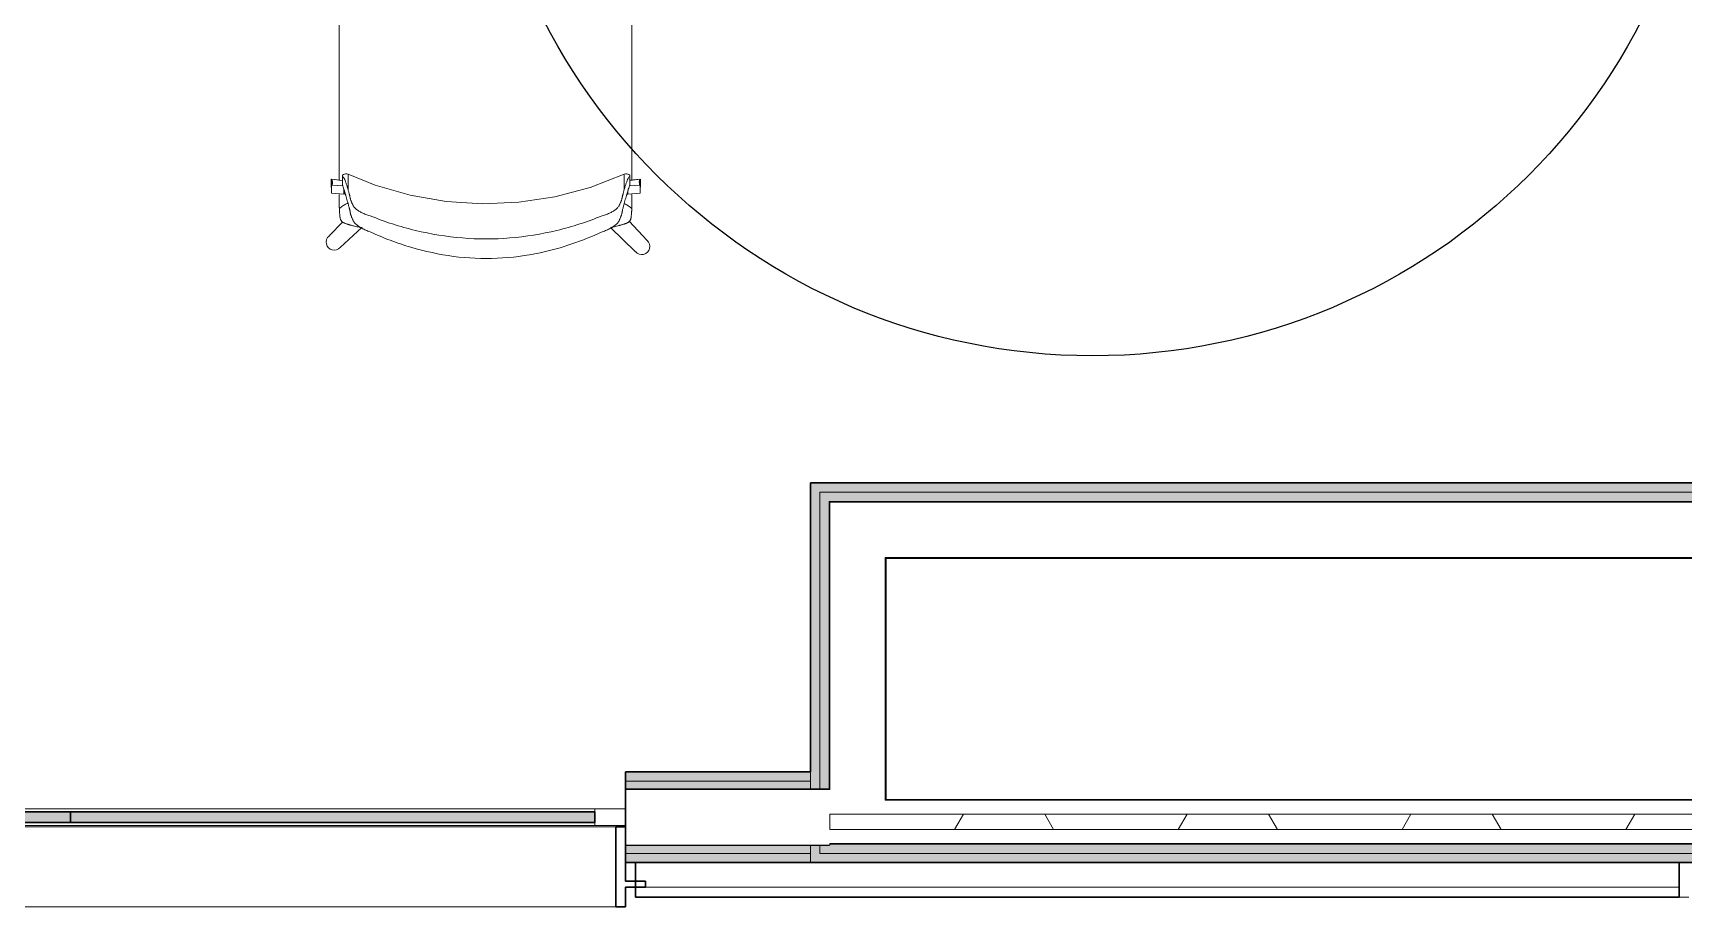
# Model space of a CAD drawing. Header units: millimetres. Extents: x 155920 to 295199, y -4084 to 97293.
# Drawn here: x 164447 to 167124, y 15039 to 16456 of the extents above; entities that cross this region are included whole.
import ezdxf

# ---------------------------------------------------------------- set-up
doc = ezdxf.new("R2010")
doc.units = ezdxf.units.MM
doc.header["$MEASUREMENT"] = 0
for name, color, linetype, lineweight in [('A-GLAZ-CURT', 7, 'CONTINUOUS', 9), ('A-GLAZ-CWMG', 7, 'CONTINUOUS', 9), ('A-WALL', 7, 'CONTINUOUS', 9), ('A-WALL-PATT', 7, 'CONTINUOUS', 25), ('I-FURN', 8, 'CONTINUOUS', 9), ('I-WALL', 7, 'CONTINUOUS', 9)]:
    doc.layers.add(name, color=color, linetype=linetype, lineweight=lineweight)
doc.layers.add('Social Distancing', color=7, linetype='CONTINUOUS')

msp = doc.modelspace()

# ---------------------------------------------------------------- hatches: boundary and pattern name
at = {"layer": 'A-GLAZ-CURT'}
for points in [[(164508.1, 15175.3), (164508.1, 15192.8), (163658.1, 15192.8), (163658.1, 15175.3), (163864.4, 15175.3)], [(165358.1, 15175.3), (165358.1, 15192.8), (164508.1, 15192.8), (164508.1, 15175.3), (164714.4, 15175.3)]]:
    msp.add_hatch(color=256, dxfattribs=at).paths.add_polyline_path(points, flags=0)
at = {"layer": 'A-WALL-PATT', "lineweight": 5}
for points in [[(170238.1, 15711.1), (170253.1, 15711.1), (170253.1, 15726.1), (165708.1, 15726.1), (165708.1, 15711.1), (169898.4, 15711.1)], [(170223.1, 15696.1), (170238.1, 15696.1), (170238.1, 15711.1), (165723.1, 15711.1), (165723.1, 15696.1), (169898.4, 15696.1)], [(165738.1, 15230), (165738.1, 15696.1), (165723.1, 15696.1), (165723.1, 15230)], [(170222.1, 15125.5), (170238.1, 15125.5), (170238.1, 15138), (170222.1, 15139), (170222.1, 15140.5), (165739.1, 15140.5), (165738.1, 15138), (165723.1, 15138), (165723.1, 15125.5), (170197.4, 15125.5)]]:
    msp.add_hatch(color=256, dxfattribs=at).paths.add_polyline_path(points, flags=0)
at = {"layer": 'A-WALL-PATT', "lineweight": 9}
h = msp.add_hatch(color=256, dxfattribs=at)
h.paths.add_polyline_path([(165712.3, 15125.5), (165723.1, 15125.5), (165723.1, 15138), (165708.1, 15138), (165708.1, 15125.5)], flags=0)
h.paths.add_polyline_path([(165723.1, 15230), (165723.1, 15711.1), (165708.1, 15711.1), (165708.1, 15230), (165712.3, 15230)], flags=0)
at = {"layer": 'A-WALL-PATT', "lineweight": 5}
h = msp.add_hatch(color=256, dxfattribs=at)
h.paths.add_polyline_path([(165708.1, 15230), (165708.1, 15242.5), (165408.1, 15242.5), (165408.1, 15230)], flags=0)
h.paths.add_polyline_path([(163320.2, 15230), (163608.1, 15230), (163608.1, 15242.5), (163232.3, 15242.5), (163232.3, 15230), (163247.3, 15230)], flags=0)
h = msp.add_hatch(color=256, dxfattribs=at)
h.paths.add_polyline_path([(165708.1, 15242.5), (165708.1, 15257.5), (165408.1, 15257.5), (165408.1, 15242.5)], flags=0)
h.paths.add_polyline_path([(163247.3, 15242.5), (163608.1, 15242.5), (163608.1, 15257.5), (163247.3, 15257.5)], flags=0)
h = msp.add_hatch(color=256, dxfattribs=at)
h.paths.add_polyline_path([(165708.1, 15125.5), (165708.1, 15138), (165408.1, 15138), (165408.1, 15125.5)], flags=0)
h.paths.add_polyline_path([(163608.1, 15125.5), (163608.1, 15138), (163127.8, 15138), (163127.8, 15125.5), (163320.2, 15125.5)], flags=0)
at = {"layer": 'A-WALL-PATT', "lineweight": 9}
h = msp.add_hatch(color=256, dxfattribs=at)
h.paths.add_polyline_path([(165708.1, 15110.5), (165708.1, 15125.5), (165408.1, 15125.5), (165408.1, 15110.5)], flags=0)
h.paths.add_polyline_path([(163320.2, 15110.5), (163608.1, 15110.5), (163608.1, 15125.5), (163115.3, 15125.5), (163115.3, 15110.5), (163247.3, 15110.5)], flags=0)
msp.add_hatch(color=256, dxfattribs=at).paths.add_polyline_path([(166310.3, 15110.5), (170253.1, 15110.5), (170253.1, 15125.5), (165708.1, 15125.5), (165708.1, 15110.5), (166011.3, 15110.5)], flags=0)

# ---------------------------------------------------------------- linework, layer by layer
at = {"layer": 'A-GLAZ-CURT', "lineweight": 30}
for p, q in [((164508.1, 15192.8), (163658.1, 15192.8)), ((164508.1, 15175.3), (164508.1, 15192.8)), ((165358.1, 15192.8), (164508.1, 15192.8)), ((164508.1, 15192.8), (164508.1, 15175.3)), ((165358.1, 15175.3), (165358.1, 15192.8)), ((163658.1, 15175.3), (164508.1, 15175.3)), ((164508.1, 15175.3), (165358.1, 15175.3))]:
    msp.add_line(p, q, dxfattribs=at)
at = {"layer": 'A-GLAZ-CWMG'}
for p, q in [((164508.1, 15197.5), (163658.1, 15197.5)), ((165358.1, 15197.5), (164508.1, 15197.5)), ((164508.1, 15170.5), (163658.1, 15170.5)), ((165358.1, 15170.5), (164508.1, 15170.5))]:
    msp.add_line(p, q, dxfattribs=at)
at = {"layer": 'A-GLAZ-CWMG', "lineweight": 20, "extrusion": (0, 0, -1)}
for p, q in [((165408.1, 15197.5), (165358.1, 15197.5)), ((165358.1, 15197.5), (165358.1, 15170.5)), ((165408.1, 15170.5), (165408.1, 15197.5)), ((165358.1, 15170.5), (165408.1, 15170.5))]:
    msp.add_line(p, q, dxfattribs=at)
at = {"layer": 'A-WALL'}
for p, q in [((170238.1, 15711.1), (165723.1, 15711.1)), ((165723.1, 15696.1), (165723.1, 15711.1)), ((165723.1, 15604.1), (165723.1, 15696.1)), ((170223.1, 15696.1), (165738.1, 15696.1)), ((165738.1, 15695.1), (165738.1, 15696.1)), ((165738.1, 15604.1), (165738.1, 15695.1)), ((170222.1, 15695.1), (165739.1, 15695.1)), ((165739.1, 15605.1), (165739.1, 15695.1)), ((165723.1, 15230), (165723.1, 15604.1)), ((165738.1, 15230), (165738.1, 15604.1)), ((165739.1, 15604.1), (165739.1, 15605.1)), ((165739.1, 15229), (165739.1, 15604.1)), ((170132.1, 15605.1), (165829.1, 15605.1)), ((165829.1, 15604.1), (165829.1, 15605.1)), ((165829.1, 15212.5), (165829.1, 15604.1)), ((165708.1, 15242.5), (165408.1, 15242.5)), ((165708.1, 15242.5), (165708.1, 15257.5)), ((165708.1, 15230), (165708.1, 15242.5)), ((165708.1, 15230), (165408.1, 15230)), ((165708.1, 15229), (165408.1, 15229)), ((165723.1, 15230), (165708.1, 15230)), ((165738.1, 15229), (165708.1, 15229)), ((165738.1, 15230), (165723.1, 15230)), ((165739.1, 15229), (165738.1, 15229)), ((165829.1, 15211.5), (165829.1, 15212.5)), ((165830.1, 15211.5), (165829.1, 15211.5)), ((165830.1, 15211.5), (165829.1, 15211.5)), ((165830.1, 15211.5), (165830.1, 15212.5)), ((170131.1, 15211.5), (165830.1, 15211.5)), ((170222.1, 15189), (165739.1, 15189)), ((165739.1, 15189), (165739.1, 15164)), ((163624.1, 15168.5), (165392.1, 15168.5)), ((170222.1, 15164), (165739.1, 15164)), ((165708.1, 15139), (165408.1, 15139)), ((165708.1, 15138), (165408.1, 15138)), ((165738.1, 15139), (165708.1, 15139)), ((165723.1, 15138), (165708.1, 15138)), ((165708.1, 15125.5), (165708.1, 15138)), ((165723.1, 15125.5), (165723.1, 15138)), ((165738.1, 15138), (165723.1, 15138)), ((165739.1, 15139), (165738.1, 15139)), ((165738.1, 15139), (165738.1, 15138)), ((170222.1, 15141.5), (165739.1, 15141.5)), ((165739.1, 15141.5), (165739.1, 15140.5)), ((170222.1, 15140.5), (165739.1, 15140.5)), ((165739.1, 15140.5), (165739.1, 15139)), ((165708.1, 15125.5), (165408.1, 15125.5)), ((165708.1, 15125.5), (165708.1, 15110.5)), ((165708.1, 15110.5), (165708.1, 15125.5)), ((165738.1, 15125.5), (165723.1, 15125.5)), ((165739.1, 15125.5), (165738.1, 15125.5)), ((170222.1, 15125.5), (165739.1, 15125.5)), ((167116.3, 15070.5), (165424.1, 15070.5)), ((163624.1, 15038.5), (165392.1, 15038.5))]:
    msp.add_line(p, q, dxfattribs=at)
at = {"layer": 'A-WALL', "lineweight": 30}
for p, q in [((165408.1, 15168.5), (165392.1, 15168.5)), ((165392.1, 15168.5), (165392.1, 15038.5)), ((165408.1, 15080.5), (165408.1, 15168.5)), ((165440.1, 15080.5), (165408.1, 15080.5)), ((165440.1, 15070.5), (165440.1, 15080.5)), ((165408.1, 15038.5), (165408.1, 15070.5)), ((165408.1, 15070.5), (165440.1, 15070.5)), ((165392.1, 15038.5), (165408.1, 15038.5))]:
    msp.add_line(p, q, dxfattribs=at)
at = {"layer": 'A-WALL-PATT', "linetype": 'Continuous', "lineweight": 9}
for p, q in [((165941.4, 15164), (165955.8, 15189)), ((166102.1, 15164), (166087.7, 15189)), ((166304.3, 15164), (166318.7, 15189)), ((166465, 15164), (166450.6, 15189)), ((166667.2, 15164), (166681.6, 15189)), ((166827.9, 15164), (166813.5, 15189)), ((167030.1, 15164), (167044.5, 15189)), ((165739.2, 15164), (165739.1, 15164.3))]:
    msp.add_line(p, q, dxfattribs=at)
at = {"layer": 'I-FURN'}
for p, q in [((164949, 16225.1), (164950.5, 16226.2)), ((164950.5, 16226.2), (164952.2, 16227)), ((164952.2, 16227), (164953.7, 16227.3)), ((164953.7, 16227.3), (164956, 16227.3)), ((164956, 16227.3), (164958.1, 16226.7)), ((165002, 16209.2), (164958.1, 16226.7)), ((165405.8, 16226.7), (165350.7, 16205.4)), ((165407.9, 16227.3), (165405.8, 16226.7)), ((165410.2, 16227.3), (165407.9, 16227.3)), ((165411.7, 16227), (165410.2, 16227.3)), ((165413.4, 16226.2), (165411.7, 16227)), ((165415, 16225.1), (165413.4, 16226.2)), ((164949, 16216.7), (164930.8, 16218.9)), ((164930.8, 16218.9), (164930.8, 16205.5)), ((164931.2, 16209.1), (164949.5, 16207.9)), ((164931.2, 16195.8), (164931.2, 16209.1)), ((164949, 16216.8), (164931.8, 16218.9)), ((164932.1, 16209.2), (164949.5, 16208)), ((164949, 16223.1), (164949, 16209.4)), ((164951.1, 16203.3), (164951.1, 16194.5)), ((164952, 16200.4), (164952, 16194.5)), ((165058.8, 16192.8), (165002, 16209.2)), ((165350.7, 16205.4), (165293.6, 16190.2)), ((165410.9, 16194.5), (165410.9, 16197.5)), ((165411.9, 16194.5), (165411.9, 16200.4)), ((165414.4, 16208), (165431.8, 16209.2)), ((165415, 16223.1), (165415, 16209.4)), ((165432.1, 16218.9), (165415, 16216.8)), ((165431.2, 16218.9), (165415, 16216.9)), ((165431.8, 16209.2), (165431.8, 16195.8)), ((165432.1, 16205.6), (165432.1, 16218.9)), ((164951.1, 16194.5), (164931.2, 16195.8)), ((165117.1, 16182.6), (165058.8, 16192.8)), ((165176.1, 16178.8), (165117.1, 16182.6)), ((165235.1, 16181.3), (165176.1, 16178.8)), ((165293.6, 16190.2), (165235.1, 16181.3)), ((165431.8, 16195.8), (165411.9, 16194.5)), ((164949.3, 16149.3), (164927.2, 16126.6)), ((165443.1, 16119.4), (165414.1, 16150.9)), ((164945.4, 16107.8), (164980.5, 16140.1)), ((165383.7, 16140.6), (165424.4, 16101.1))]:
    msp.add_line(p, q, dxfattribs=at)
for centre, start, end in [((164935.7, 16116.6), 130.3941, 318.0104), ((165434.4, 16109.6), 220.4176, 48.0338)]:
    msp.add_arc(centre, 13.1, start, end, dxfattribs=at)
for centre, start_param, end_param in [((164914.3, 16213.5), 2.884586, 3.464082), ((164914.3, 16200.1), 3.380441, 3.464082), ((164915.3, 16213.5), 2.884586, 3.464082), ((165447.7, 16213.5), 5.960696, 6.540192), ((165448.6, 16213.5), 5.960696, 6.540192), ((165448.6, 16200.2), 5.960696, 6.044337)]:
    msp.add_ellipse(centre, major_axis=(-17.4, 0), ratio=0.978487, start_param=start_param, end_param=end_param, dxfattribs=at)
for points, knots in [([(164943.7, 16216.6), (164943.7, 16217.1), (164943.7, 16222.6), (164943.7, 16233.4), (164943.7, 16248.8), (164943.7, 16263.9), (164943.7, 16276.4), (164943.7, 16286.4), (164943.7, 16294.1), (164943.7, 16301.8), (164943.7, 16311.9), (164943.7, 16324.3), (164943.7, 16336.8), (164943.7, 16346.8), (164943.7, 16354.3), (164943.7, 16361.9), (164943.7, 16371.9), (164943.7, 16384.2), (164943.7, 16396.6), (164943.7, 16406.6), (164943.7, 16414.2), (164943.7, 16421.9), (164943.7, 16432), (164943.7, 16444.5), (164943.7, 16459.7), (164943.7, 16475), (164943.7, 16485.3), (164943.7, 16490.5), (164943.7, 16490.6)], [-0.896036, -0.896036, -0.896036, -0.896036, -0.8928571, -0.8571429, -0.8214286, -0.7857143, -0.75, -0.7321429, -0.7142857, -0.6964286, -0.6785714, -0.6428571, -0.6071429, -0.5892857, -0.5714286, -0.5535714, -0.5357143, -0.5, -0.4642857, -0.4464286, -0.4285714, -0.4107143, -0.3928571, -0.3571429, -0.3214286, -0.2857143, -0.25, -0.2489174, -0.2489174, -0.2489174, -0.2489174]), ([(165418.3, 16490.6), (165418.3, 16490.4), (165418.3, 16487.7), (165418.3, 16482.5), (165418.3, 16474.9), (165418.3, 16467.2), (165418.3, 16457.2), (165418.3, 16444.7), (165418.3, 16432.2), (165418.3, 16422.2), (165418.3, 16414.6), (165418.3, 16406.9), (165418.3, 16396.8), (165418.3, 16384.3), (165418.3, 16369.4), (165418.3, 16354.2), (165418.3, 16339.1), (165418.3, 16324.2), (165418.3, 16311.7), (165418.3, 16301.7), (165418.3, 16294.1), (165418.3, 16286.5), (165418.3, 16276.6), (165418.3, 16264.4), (165418.3, 16252), (165418.3, 16241.9), (165418.3, 16234.2), (165418.3, 16226.3), (165418.3, 16220.5), (165418.3, 16217.2), (165418.3, 16216.5)], [-0.7515277, -0.7515277, -0.7515277, -0.7515277, -0.75, -0.7321429, -0.7142857, -0.6964286, -0.6785714, -0.6428571, -0.6071429, -0.5892857, -0.5714286, -0.5535714, -0.5357143, -0.5, -0.4642857, -0.4285714, -0.3928571, -0.3571429, -0.3214286, -0.3035714, -0.2857143, -0.2678571, -0.25, -0.2142857, -0.1785714, -0.1607143, -0.1428571, -0.125, -0.1071429, -0.1022726, -0.1022726, -0.1022726, -0.1022726]), ([(164949, 16223.4), (164949, 16223.8), (164949, 16224.6), (164949, 16225.2), (164949, 16225.1), (164949, 16224.4), (164949, 16223.6), (164949, 16223.1)], [0.4162183, 0.4162183, 0.4162183, 0.4162183, 0.5, 0.625, 0.75, 0.875, 1, 1, 1, 1]), ([(164958.1, 16201.8), (164958.1, 16204.8), (164958.1, 16210.1), (164958.1, 16216.5), (164958.1, 16221.3), (164958.1, 16223.9), (164958.1, 16225.3), (164958.1, 16225.8), (164958.1, 16226)], [0, 0, 0, 0, 0.1111111, 0.2222222, 0.3333333, 0.4444444, 0.5, 0.5555556, 0.5555556, 0.5555556, 0.5555556]), ([(165405.8, 16226), (165405.8, 16225.8), (165405.8, 16225.1), (165405.8, 16223.1), (165405.8, 16219.2), (165405.8, 16212), (165405.8, 16205.5), (165405.8, 16201.8)], [0.4444444, 0.4444444, 0.4444444, 0.4444444, 0.5138889, 0.5833333, 0.7222222, 0.8611111, 1, 1, 1, 1]), ([(165415, 16223.1), (165415, 16223.6), (165415, 16224.4), (165415, 16225.1), (165415, 16225.2), (165415, 16224.6), (165415, 16223.8), (165415, 16223.4)], [0, 0, 0, 0, 0.125, 0.25, 0.375, 0.5, 0.5828112, 0.5828112, 0.5828112, 0.5828112]), ([(164993.8, 16133.3), (164991.3, 16134.2), (164986.6, 16136.1), (164981.5, 16138.5), (164977.9, 16140.6), (164975.4, 16142.2), (164973.5, 16143.5), (164972.3, 16144.5), (164971.6, 16145), (164971.2, 16145.4), (164970.7, 16145.8), (164970.1, 16146.4), (164969.2, 16147.4), (164968, 16148.8), (164966.9, 16150.5), (164966, 16152.3), (164965.2, 16153.9), (164964.5, 16155.6), (164964, 16156.9), (164963.6, 16157.8), (164963.4, 16158.3), (164963.3, 16158.7), (164963.1, 16159.1), (164962.9, 16159.6), (164962.6, 16160.4), (164962.2, 16161.6), (164961.9, 16163), (164961.5, 16164.7), (164961.3, 16166.4), (164961, 16168.1), (164960.7, 16169.4), (164960.3, 16170.7), (164959.9, 16172.4), (164959.1, 16175.3), (164958, 16179.3), (164956.8, 16183.8), (164955.7, 16188.1), (164954.6, 16192.1), (164953.5, 16195.9), (164952.4, 16199.3), (164951.7, 16201.4), (164951.4, 16202.3)], [0, 0, 0, 0, 0.035714, 0.071429, 0.089286, 0.107143, 0.125, 0.133929, 0.138393, 0.142857, 0.147321, 0.151786, 0.160714, 0.178571, 0.196429, 0.214286, 0.232143, 0.25, 0.267857, 0.276786, 0.28125, 0.285714, 0.290179, 0.294643, 0.303571, 0.321429, 0.339286, 0.357143, 0.392857, 0.410714, 0.428571, 0.446429, 0.464286, 0.5, 0.571429, 0.642857, 0.714286, 0.785714, 0.857143, 0.928571, 1, 1, 1, 1]), ([(164958.1, 16201.8), (164958.5, 16200.2), (164959.2, 16197.8), (164959.9, 16195), (164960.4, 16193.4), (164960.7, 16192.2), (164961, 16191.1), (164961.2, 16189.6), (164961.5, 16188.1), (164961.8, 16186.7), (164962.1, 16185.5), (164962.4, 16184.5), (164962.8, 16183.7), (164963, 16183.2), (164963.1, 16182.9), (164963.3, 16182.5), (164963.5, 16182.1), (164963.9, 16181.2), (164964.4, 16179.9), (164965.1, 16178.3), (164966, 16176.6), (164966.9, 16174.9), (164968.1, 16173.2), (164969.3, 16171.8), (164970.3, 16170.8), (164970.9, 16170.3), (164971.3, 16169.9), (164971.8, 16169.5), (164972.5, 16169), (164973.7, 16168.2), (164975.6, 16166.9), (164978, 16165.5), (164981.6, 16163.7), (164986.7, 16161.6), (164991.3, 16160.1), (164993.8, 16159.4)], [0, 0, 0, 0, 0.125, 0.1875, 0.21875, 0.25, 0.28125, 0.3125, 0.375, 0.40625, 0.4375, 0.46875, 0.484375, 0.492188, 0.5, 0.507812, 0.515625, 0.53125, 0.5625, 0.59375, 0.625, 0.65625, 0.6875, 0.71875, 0.734375, 0.742188, 0.75, 0.757812, 0.765625, 0.78125, 0.8125, 0.84375, 0.875, 0.9375, 1, 1, 1, 1]), ([(165412.5, 16202.3), (165411.8, 16200.4), (165410.8, 16197.2), (165409.3, 16192.1), (165408.2, 16188.1), (165407.1, 16183.8), (165405.9, 16179.3), (165404.8, 16175.3), (165403.9, 16171.9), (165403.4, 16169.8), (165403, 16168.1), (165402.7, 16166.4), (165402.4, 16164.7), (165402, 16163), (165401.7, 16161.6), (165401.3, 16160.4), (165401, 16159.6), (165400.8, 16159.1), (165400.6, 16158.7), (165400.5, 16158.3), (165400.3, 16157.8), (165399.9, 16156.9), (165399.4, 16155.6), (165398.7, 16153.9), (165398, 16152.3), (165397, 16150.5), (165395.9, 16148.8), (165394.8, 16147.4), (165393.8, 16146.4), (165393.2, 16145.8), (165392.8, 16145.4), (165392.3, 16145), (165391.6, 16144.5), (165390.4, 16143.5), (165388.5, 16142.2), (165386.1, 16140.6), (165382.5, 16138.5), (165377.3, 16136.1), (165372.6, 16134.2), (165370.1, 16133.3)], [0, 0, 0, 0, 0.142857, 0.214286, 0.285714, 0.357143, 0.428571, 0.5, 0.535714, 0.571429, 0.589286, 0.607143, 0.642857, 0.660714, 0.678571, 0.696429, 0.705357, 0.709821, 0.714286, 0.71875, 0.723214, 0.732143, 0.75, 0.767857, 0.785714, 0.803571, 0.821429, 0.839286, 0.848214, 0.852679, 0.857143, 0.861607, 0.866071, 0.875, 0.892857, 0.910714, 0.928571, 0.964286, 1, 1, 1, 1]), ([(165370.1, 16159.4), (165372.6, 16160.1), (165377.2, 16161.6), (165382.3, 16163.7), (165385.9, 16165.5), (165388.3, 16166.9), (165390.2, 16168.2), (165391.4, 16169), (165392.1, 16169.5), (165392.6, 16169.9), (165393, 16170.3), (165393.6, 16170.8), (165394.6, 16171.8), (165395.8, 16173.2), (165397, 16174.9), (165397.9, 16176.6), (165398.8, 16178.3), (165399.5, 16179.9), (165400, 16181.2), (165400.4, 16182.1), (165400.6, 16182.5), (165400.8, 16182.9), (165401, 16183.2), (165401.2, 16183.7), (165401.5, 16184.5), (165401.8, 16185.5), (165402.1, 16186.7), (165402.5, 16188.1), (165402.7, 16189.6), (165402.9, 16191.1), (165403.2, 16192.2), (165403.6, 16193.4), (165404, 16195), (165404.7, 16197.8), (165405.4, 16200.2), (165405.8, 16201.8)], [0, 0, 0, 0, 0.0625, 0.125, 0.15625, 0.1875, 0.21875, 0.234375, 0.242188, 0.25, 0.257812, 0.265625, 0.28125, 0.3125, 0.34375, 0.375, 0.40625, 0.4375, 0.46875, 0.484375, 0.492188, 0.5, 0.507812, 0.515625, 0.53125, 0.5625, 0.59375, 0.625, 0.6875, 0.71875, 0.75, 0.78125, 0.8125, 0.875, 1, 1, 1, 1]), ([(164957.9, 16180.1), (164957.1, 16179.7), (164954.3, 16178.4), (164949.6, 16175.5), (164945.8, 16172.7), (164943.9, 16171.1)], [0.93303317, 0.93303317, 0.93303317, 0.93303317, 0.94444444, 0.97222222, 1, 1, 1, 1]), ([(164977.9, 16140.5), (164975.6, 16141), (164971.8, 16141.8), (164967.4, 16142.9), (164964.9, 16143.4), (164963.1, 16143.9), (164961.4, 16144.3), (164959.9, 16144.8), (164958.3, 16145.2), (164956.5, 16145.8), (164954.8, 16146.4), (164953.1, 16147), (164951.8, 16147.6), (164950.8, 16148.1), (164950.1, 16148.5), (164949.4, 16148.9), (164948.5, 16149.6), (164947.6, 16150.5), (164946.7, 16151.7), (164946, 16152.9), (164945.6, 16154.1), (164945.3, 16155.5), (164945.1, 16156.7), (164944.9, 16157.5), (164944.9, 16158), (164944.8, 16158.4), (164944.8, 16158.8), (164944.7, 16159.3), (164944.6, 16160.2), (164944.5, 16161.5), (164944.4, 16162.7), (164944.3, 16163.7), (164944.3, 16164.5), (164944.2, 16165.3), (164944.2, 16166.4), (164944, 16168.4), (164943.9, 16170), (164943.9, 16171.1)], [0, 0, 0, 0, 0.125, 0.1875, 0.21875, 0.25, 0.28125, 0.3125, 0.34375, 0.375, 0.40625, 0.4375, 0.46875, 0.484375, 0.5, 0.515625, 0.53125, 0.5625, 0.59375, 0.625, 0.65625, 0.6875, 0.71875, 0.734375, 0.742188, 0.75, 0.757812, 0.765625, 0.78125, 0.8125, 0.84375, 0.859375, 0.875, 0.890625, 0.90625, 0.9375, 1, 1, 1, 1]), ([(165418.1, 16171.1), (165418.1, 16170), (165418, 16168.4), (165417.9, 16166.4), (165417.8, 16165.3), (165417.7, 16164.5), (165417.7, 16163.7), (165417.6, 16162.7), (165417.5, 16161.5), (165417.4, 16160.2), (165417.3, 16159.3), (165417.2, 16158.8), (165417.2, 16158.4), (165417.2, 16158), (165417.1, 16157.5), (165417, 16156.7), (165416.7, 16155.5), (165416.4, 16154.1), (165416, 16152.9), (165415.3, 16151.7), (165414.4, 16150.5), (165413.5, 16149.6), (165412.6, 16148.9), (165411.9, 16148.5), (165411.2, 16148.1), (165410.3, 16147.6), (165408.9, 16147), (165407.3, 16146.4), (165405.5, 16145.8), (165403.7, 16145.2), (165402.1, 16144.8), (165400.6, 16144.3), (165398.9, 16143.9), (165397.1, 16143.4), (165394.6, 16142.9), (165390.2, 16141.8), (165386.4, 16141), (165384.1, 16140.5)], [0, 0, 0, 0, 0.0625, 0.09375, 0.109375, 0.125, 0.140625, 0.15625, 0.1875, 0.21875, 0.234375, 0.242188, 0.25, 0.257812, 0.265625, 0.28125, 0.3125, 0.34375, 0.375, 0.40625, 0.4375, 0.46875, 0.484375, 0.5, 0.515625, 0.53125, 0.5625, 0.59375, 0.625, 0.65625, 0.6875, 0.71875, 0.75, 0.78125, 0.8125, 0.875, 1, 1, 1, 1]), ([(165418.1, 16171.1), (165416.3, 16172.7), (165412.4, 16175.5), (165408.2, 16178.1), (165405.8, 16179.3), (165405.5, 16179.4)], [0, 0, 0, 0, 0.02777778, 0.05555556, 0.06066679, 0.06066679, 0.06066679, 0.06066679]), ([(164993.8, 16159.4), (165005.8, 16154.5), (165029.9, 16145.7), (165079.5, 16131.7), (165143.2, 16121.3), (165220.7, 16121.3), (165284.4, 16131.7), (165334, 16145.7), (165358.2, 16154.5), (165370.1, 16159.4)], [-1, -1, -1, -1, -0.9, -0.8, -0.6, -0.4, -0.2, -0.1, 0, 0, 0, 0]), ([(165370.1, 16133.3), (165354, 16125.9), (165321.2, 16112.7), (165264.3, 16096.9), (165199.7, 16088.4), (165128.8, 16091.6), (165071, 16104.1), (165026.3, 16119.2), (165004.5, 16128.3), (164993.8, 16133.3)], [-1, -1, -1, -1, -0.863636, -0.727273, -0.545455, -0.363636, -0.181818, -0.090909, 0, 0, 0, 0])]:
    msp.add_open_spline(points, degree=3, knots=knots, dxfattribs=at)
for points in [[(164949, 16223.1), (164949.4, 16222.9), (164950.3, 16222.2), (164951.8, 16220), (164953.3, 16216.8), (164954.8, 16212.6), (164956.4, 16207.6), (164957.5, 16203.8), (164958.1, 16201.8)], [(164951.4, 16202.3), (164951, 16203.6), (164950.2, 16206.1), (164949.3, 16208.3), (164949, 16209.4)], [(165405.8, 16201.8), (165406.4, 16203.8), (165407.5, 16207.6), (165409.1, 16212.6), (165410.6, 16216.8), (165412.1, 16220), (165413.6, 16222.2), (165414.5, 16222.9), (165415, 16223.1)], [(165415, 16209.4), (165414.6, 16208.3), (165413.8, 16206.1), (165412.9, 16203.6), (165412.5, 16202.3)], [(164943.7, 16174.9), (164943.7, 16181.1), (164943.7, 16187.4), (164943.7, 16193.9)], [(164943.9, 16171.1), (164943.8, 16171.7), (164943.8, 16173), (164943.7, 16174.3), (164943.7, 16174.9)], [(164953.1, 16193.7), (164953.5, 16193.4), (164953.9, 16193.2), (164954.3, 16192.9)], [(165409.6, 16192.9), (165410, 16193.2), (165410.4, 16193.4), (165410.8, 16193.7)], [(165418.3, 16174.9), (165418.3, 16174.3), (165418.2, 16173), (165418.2, 16171.7), (165418.1, 16171.1)], [(165418.3, 16193.9), (165418.3, 16187.4), (165418.3, 16181.1), (165418.3, 16174.9)], [(164981.5, 16139.8), (164980.3, 16140.1), (164979.1, 16140.3), (164977.9, 16140.5)], [(164977.9, 16140.5), (164979.1, 16140.3), (164980.4, 16140.1), (164981.6, 16139.8)]]:
    msp.add_open_spline(points, degree=3, dxfattribs=at)
at = {"layer": 'I-WALL', "lineweight": 30}
for p, q in [((170253.1, 15726.1), (165708.1, 15726.1)), ((165708.1, 15726.1), (165708.1, 15711.1)), ((165708.1, 15711.1), (165708.1, 15604.1)), ((165708.1, 15604.1), (165708.1, 15257.5)), ((165830.1, 15604.1), (170131.1, 15604.1)), ((165830.1, 15212.5), (165830.1, 15604.1)), ((165708.1, 15257.5), (165408.1, 15257.5)), ((165408.1, 15257.5), (165408.1, 15110.5)), ((170131.1, 15212.5), (165830.1, 15212.5)), ((165408.1, 15110.5), (165708.1, 15110.5)), ((167116.3, 15110.5), (165424.1, 15110.5)), ((165424.1, 15110.5), (165424.1, 15054.5)), ((165708.1, 15110.5), (170253.1, 15110.5)), ((167116.3, 15054.5), (167116.3, 15110.5)), ((165424.1, 15054.5), (167116.3, 15054.5))]:
    msp.add_line(p, q, dxfattribs=at)
at = {"layer": 'I-WALL'}
msp.add_line((167132.3, 15054.5), (167116.3, 15054.5), dxfattribs=at)
at = {"layer": 'Social Distancing'}
msp.add_circle((166165.5, 16932.3), 1000, dxfattribs=at)
msp.add_circle((166165.5, 16932.3), 1000, dxfattribs=at)

doc.saveas('drawing.dxf')
